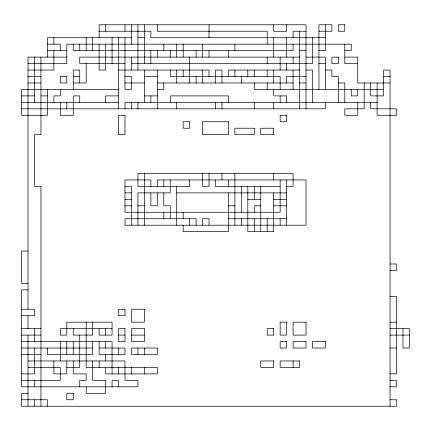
<?xml version="1.0" encoding="UTF-8"?>
<svg xmlns="http://www.w3.org/2000/svg" width="431" height="431" viewBox="0 0 431 431"><rect width="100%" height="100%" fill="white"/><g stroke="black" fill="none" stroke-linecap="round" stroke-linejoin="round"><path stroke-width="0.65" d="M99.13 31.247L150.85 31.247L150.85 37.712L325.405 37.712M306.01 31.247L293.08 31.247L293.08 37.712M318.94 31.247L331.87 31.247L331.87 24.782L318.94 24.782L318.94 89.432M131.455 37.712L47.41 37.712L47.41 57.107M137.92 37.712L144.385 37.712M47.41 44.177L60.34 44.177L60.34 50.642M47.41 50.642L66.805 50.642M299.545 50.642L306.01 50.642M318.94 50.642L325.405 50.642L325.405 24.782M344.8 50.642L351.265 50.642L351.265 44.177L66.805 44.177L66.805 63.572L28.015 63.572M66.805 57.107L28.015 57.107L28.015 309.242M299.545 57.107L79.735 57.107L79.735 63.572L124.99 63.572M306.01 57.107L325.405 57.107L325.405 89.432M344.8 57.107L357.73 57.107L357.73 82.967L390.055 82.967M131.455 63.572L312.475 63.572L312.475 37.712M318.94 63.572L325.405 63.572M357.73 63.572L344.8 63.572L344.8 44.177M28.015 70.037L53.875 70.037L53.875 50.642M118.525 70.037L209.035 70.037L209.035 76.502M299.545 70.037L228.43 70.037L228.43 76.502M306.01 70.037L312.475 70.037L312.475 102.362M325.405 70.037L331.87 70.037L331.87 76.502L338.335 76.502L338.335 102.362M28.015 76.502L40.945 76.502M73.27 76.502L79.735 76.502M124.99 76.502L131.455 76.502L131.455 89.432L124.99 89.432L124.99 37.712M144.385 76.502L157.315 76.502M306.01 76.502L286.615 76.502L286.615 82.967M383.59 76.502L390.055 76.502M28.015 82.967L40.945 82.967M73.27 82.967L86.2 82.967L86.2 63.572M124.99 82.967L144.385 82.967M157.315 82.967L293.08 82.967M299.545 82.967L306.01 82.967M338.335 82.967L344.8 82.967L344.8 102.362M118.525 89.432L21.55 89.432L21.55 115.292L47.41 115.292L47.41 89.432M157.315 89.432L163.78 89.432L163.78 82.967M383.59 89.432L254.29 89.432L254.29 82.967M21.55 95.897L34.48 95.897M40.945 95.897L47.41 95.897M118.525 95.897L105.595 95.897L105.595 102.362M144.385 95.897L157.315 95.897M21.55 102.362L118.525 102.362M377.125 102.362L124.99 102.362L124.99 108.827M21.55 108.827L325.405 108.827L325.405 102.362M124.99 186.407L131.455 186.407L131.455 225.197M280.15 186.407L215.5 186.407L215.5 179.942M286.615 186.407L293.08 186.407L293.08 173.477L137.92 173.477L137.92 186.407L189.64 186.407L189.64 179.942M124.99 192.872L131.455 192.872M176.71 192.872L286.615 192.872M124.99 199.337L131.455 199.337M247.825 199.337L260.755 199.337M273.685 199.337L286.615 199.337M124.99 205.802L131.455 205.802M137.92 205.802L144.385 205.802M228.43 205.802L234.895 205.802M260.755 205.802L254.29 205.802L254.29 212.267M273.685 205.802L286.615 205.802M228.43 218.732L286.615 218.732M28.015 251.057L21.55 251.057L21.55 283.382L28.015 283.382M390.055 263.987L396.52 263.987L396.52 270.452L390.055 270.452M28.015 289.847L21.55 289.847L21.55 386.822L137.92 386.822L137.92 380.357L124.99 380.357L124.99 360.962L28.015 360.962M390.055 296.312L396.52 296.312L396.52 373.892L390.055 373.892M21.55 309.242L34.48 309.242L34.48 315.707L21.55 315.707M390.055 322.172L396.52 322.172M21.55 328.637L40.945 328.637M112.06 328.637L60.34 328.637L60.34 335.102L66.805 335.102L66.805 322.172L112.06 322.172L112.06 335.102L99.13 335.102L99.13 328.637M390.055 328.637L409.45 328.637L409.45 348.032L402.985 348.032L402.985 328.637M21.55 335.102L40.945 335.102M118.525 335.102L124.99 335.102M131.455 335.102L144.385 335.102M390.055 335.102L409.45 335.102M21.55 341.567L112.06 341.567L112.06 373.892M21.55 348.032L92.665 348.032M99.13 348.032L124.99 348.032L124.99 354.497L99.13 354.497L99.13 341.567M390.055 348.032L396.52 348.032M21.55 354.497L40.945 354.497M28.015 367.427L60.34 367.427L60.34 380.357L21.55 380.357M66.805 367.427L79.735 367.427L79.735 335.102M21.55 373.892L34.48 373.892L34.48 348.032M390.055 380.357L396.52 380.357L396.52 386.822L390.055 386.822M28.015 393.287L21.55 393.287L21.55 406.217L396.52 406.217L396.52 399.752L390.055 399.752M21.55 399.752L47.41 399.752L47.41 406.217M390.055 406.217L390.055 70.037L383.59 70.037L383.59 95.897L370.66 95.897L370.66 82.967M377.125 82.967L377.125 115.292L396.52 115.292L396.52 108.827L370.66 108.827L370.66 102.362M364.195 82.967L364.195 108.827L344.8 108.827L344.8 115.292L357.73 115.292L357.73 102.362M357.73 89.432L357.73 95.897L351.265 95.897L351.265 89.432M306.01 108.827L306.01 24.782L99.13 24.782L99.13 37.712M299.545 31.247L299.545 108.827M293.08 44.177L293.08 50.642L73.27 50.642L73.27 44.177M293.08 57.107L293.08 63.572M293.08 70.037L293.08 89.432M293.08 360.962L293.08 367.427M286.615 24.782L286.615 31.247L273.685 31.247L273.685 24.782M286.615 37.712L286.615 57.107M286.615 63.572L286.615 70.037M286.615 102.362L286.615 95.897L273.685 95.897L273.685 89.432M286.615 179.942L286.615 225.197M280.15 57.107L280.15 70.037M280.15 89.432L280.15 76.502L170.245 76.502L170.245 70.037M280.15 95.897L280.15 102.362M280.15 179.942L280.15 212.267L124.99 212.267L124.99 179.942L150.85 179.942L150.85 186.407M280.15 218.732L280.15 225.197M273.685 37.712L273.685 57.107M273.685 70.037L273.685 82.967M273.685 102.362L273.685 108.827M273.685 173.477L273.685 179.942M273.685 192.872L273.685 231.662L247.825 231.662L247.825 186.407M267.22 44.177L267.22 31.247L157.315 31.247L157.315 24.782M267.22 57.107L267.22 63.572M267.22 70.037L267.22 76.502M267.22 82.967L267.22 89.432M267.22 218.732L267.22 231.662M260.755 186.407L260.755 231.662M254.29 70.037L254.29 76.502M254.29 102.362L254.29 108.827M254.29 186.407L254.29 199.337M254.29 218.732L254.29 231.662M247.825 70.037L247.825 76.502M241.36 76.502L241.36 82.967M241.36 186.407L241.36 212.267M241.36 218.732L241.36 225.197M234.895 44.177L234.895 50.642M234.895 70.037L234.895 76.502M234.895 173.477L234.895 225.197M228.43 50.642L228.43 57.107M228.43 102.362L228.43 95.897L170.245 95.897L170.245 102.362M228.43 179.942L228.43 186.407M228.43 192.872L228.43 231.662L183.175 231.662L183.175 225.197M221.965 82.967L221.965 70.037L215.5 70.037L215.5 82.967M221.965 102.362L221.965 108.827M221.965 173.477L221.965 179.942M215.5 102.362L215.5 108.827M209.035 24.782L209.035 37.712M209.035 50.642L209.035 57.107M209.035 173.477L209.035 186.407L202.57 186.407L202.57 173.477M209.035 225.197L209.035 218.732L202.57 218.732L202.57 225.197M202.57 44.177L202.57 57.107M202.57 70.037L202.57 82.967M196.105 50.642L196.105 57.107M196.105 76.502L196.105 82.967M196.105 225.197L196.105 218.732L124.99 218.732L124.99 225.197L306.01 225.197L306.01 179.942L157.315 179.942L157.315 186.407M189.64 57.107L189.64 82.967M189.64 218.732L189.64 225.197M183.175 44.177L183.175 57.107M183.175 70.037L183.175 76.502M183.175 212.267L183.175 218.732M176.71 44.177L176.71 57.107M176.71 70.037L176.71 82.967M176.71 102.362L176.71 108.827M176.71 186.407L176.71 225.197M170.245 50.642L170.245 57.107M170.245 179.942L170.245 192.872L137.92 192.872L137.92 225.197M170.245 218.732L170.245 205.802L163.78 205.802L163.78 192.872M163.78 44.177L163.78 50.642M163.78 179.942L163.78 186.407M163.78 212.267L163.78 218.732M157.315 50.642L157.315 57.107M157.315 70.037L157.315 108.827M157.315 192.872L157.315 205.802L150.85 205.802L150.85 192.872M150.85 50.642L150.85 63.572M150.85 95.897L150.85 102.362M144.385 24.782L144.385 63.572M144.385 70.037L144.385 102.362M144.385 173.477L144.385 225.197M144.385 348.032L144.385 354.497M144.385 367.427L144.385 373.892M137.92 24.782L137.92 70.037M137.92 102.362L137.92 108.827M137.92 348.032L137.92 354.497M131.455 24.782L131.455 44.177M131.455 57.107L131.455 70.037M131.455 102.362L131.455 108.827M131.455 367.427L131.455 373.892M124.99 24.782L124.99 31.247M118.525 37.712L118.525 108.827M118.525 348.032L118.525 354.497M118.525 367.427L118.525 373.892M118.525 386.822L118.525 380.357L112.06 380.357L112.06 386.822M112.06 37.712L112.06 63.572M105.595 24.782L105.595 31.247M105.595 44.177L105.595 70.037L99.13 70.037L99.13 44.177M105.595 328.637L105.595 335.102M105.595 341.567L105.595 348.032M105.595 354.497L105.595 360.962M105.595 367.427L105.595 373.892L157.315 373.892L157.315 367.427L86.2 367.427L86.2 322.172M99.13 360.962L99.13 367.427M92.665 37.712L92.665 50.642M92.665 322.172L92.665 335.102L73.27 335.102L73.27 328.637M92.665 341.567L92.665 354.497L47.41 354.497L47.41 348.032M92.665 360.962L92.665 380.357L105.595 380.357L105.595 393.287L86.2 393.287L86.2 386.822M86.2 37.712L86.2 50.642M79.735 44.177L79.735 50.642M79.735 82.967L79.735 70.037L73.27 70.037L73.27 89.432M79.735 102.362L79.735 95.897L73.27 95.897L73.27 115.292L60.34 115.292L60.34 102.362M79.735 386.822L79.735 380.357L86.2 380.357L86.2 373.892L73.27 373.892L73.27 360.962M73.27 341.567L73.27 354.497M66.805 102.362L66.805 108.827M66.805 341.567L66.805 354.497M66.805 360.962L66.805 373.892L53.875 373.892L53.875 360.962M60.34 89.432L60.34 95.897L53.875 95.897L53.875 102.362M60.34 341.567L60.34 360.962M53.875 37.712L53.875 44.177M40.945 57.107L40.945 134.688L34.48 134.688L34.48 186.407L40.945 186.407L40.945 406.217M34.48 57.107L34.48 102.362M34.48 328.637L34.48 341.567M34.48 380.357L34.48 386.822M34.48 399.752L34.48 406.217M28.015 315.707L28.015 328.637M28.015 335.102L28.015 406.217M344.8 24.782L338.335 24.782L338.335 31.247L344.8 31.247L344.8 24.782M338.335 57.107L331.87 57.107L331.87 63.572L338.335 63.572L338.335 57.107M66.805 76.502L60.34 76.502L60.34 82.967L66.805 82.967L66.805 76.502M124.99 115.292L118.525 115.292L118.525 134.688L124.99 134.688L124.99 115.292M286.615 115.292L280.15 115.292L280.15 121.757L286.615 121.757L286.615 115.292M189.64 121.757L183.175 121.757L183.175 128.222L189.64 128.222L189.64 121.757M228.43 121.757L202.57 121.757L202.57 134.688L228.43 134.688L228.43 121.757M254.29 128.222L234.895 128.222L234.895 134.688L254.29 134.688L254.29 128.222M273.685 128.222L260.755 128.222L260.755 134.688L273.685 134.688L273.685 128.222M124.99 309.242L118.525 309.242L118.525 315.707L124.99 315.707L124.99 309.242M144.385 309.242L131.455 309.242L131.455 322.172L144.385 322.172L144.385 309.242M286.615 322.172L280.15 322.172L280.15 335.102L286.615 335.102L286.615 322.172M306.01 322.172L293.08 322.172L293.08 335.102L306.01 335.102L306.01 322.172M124.99 328.637L118.525 328.637L118.525 341.567L124.99 341.567L124.99 328.637M144.385 328.637L131.455 328.637L131.455 341.567L144.385 341.567L144.385 328.637M273.685 328.637L267.22 328.637L267.22 335.102L273.685 335.102L273.685 328.637M286.615 341.567L280.15 341.567L280.15 348.032L286.615 348.032L286.615 341.567M306.01 341.567L293.08 341.567L293.08 348.032L306.01 348.032L306.01 341.567M325.405 341.567L312.475 341.567L312.475 348.032L325.405 348.032L325.405 341.567M157.315 348.032L131.455 348.032L131.455 354.497L157.315 354.497L157.315 348.032M273.685 360.962L260.755 360.962L260.755 367.427L273.685 367.427L273.685 360.962M299.545 360.962L280.15 360.962L280.15 367.427L299.545 367.427L299.545 360.962M73.27 393.287L66.805 393.287L66.805 399.752L73.27 399.752L73.27 393.287"/></g></svg>
